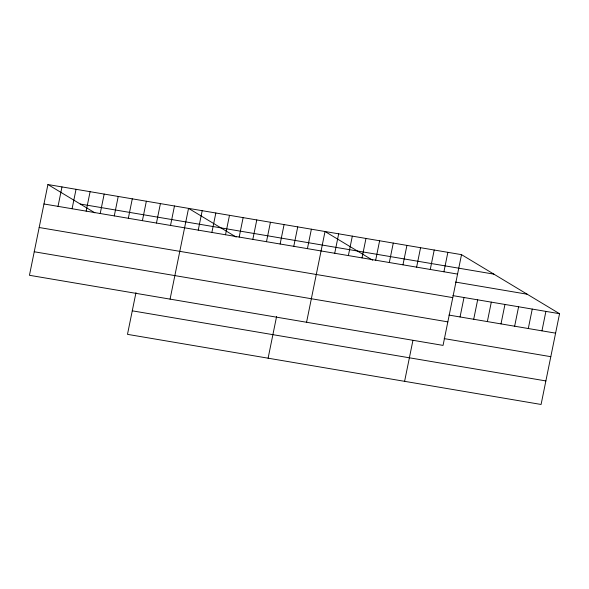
<?xml version="1.0" encoding="UTF-8"?>
<svg xmlns="http://www.w3.org/2000/svg" width="589" height="589" viewBox="0 0 589 589"><rect width="100%" height="100%" fill="white"/><g stroke="black" fill="none" stroke-linecap="round" stroke-linejoin="round"><path stroke-width="0.88" d="M47.915 184.534L29.45 275.291L443.053 345.397L461.518 254.647L47.915 184.534L94.844 212.813M58.024 206.364L61.978 186.919M72.086 208.749L76.04 189.305M86.149 211.127L90.102 191.69M100.211 213.512L104.165 194.076M114.273 215.898L118.227 196.454M128.336 218.283L132.289 198.839M142.398 220.661L146.352 201.224M135.971 292.637L127.482 334.353L541.085 404.466L559.55 313.709L461.518 254.647M156.46 223.047L160.414 203.61M170.523 225.432L174.477 205.988M170.074 299.124L188.539 208.373L236.167 237.072M198.235 230.13L202.189 210.685M211.878 232.441L215.839 213.004M225.528 234.753L229.489 215.316M239.178 237.072L243.132 217.628M252.828 239.384L256.782 219.94M266.478 241.696L270.432 222.259M280.128 244.008L284.082 224.571M268.105 358.193L276.594 316.477M293.778 246.327L297.732 226.883M307.421 248.639L311.382 229.195M306.567 322.264L325.025 231.514L372.653 260.205M334.721 253.263L338.675 233.826M348.371 255.582L352.325 236.137M362.021 257.894L365.975 238.449M375.672 260.205L379.625 240.761M389.314 262.517L393.275 243.08M402.964 264.836L406.925 245.392M416.614 267.148L420.568 247.704M404.599 381.326L412.911 340.479M430.264 269.46L434.218 250.016M443.915 271.772L447.868 252.335M460.053 316.956L464.007 297.519M473.703 319.267L477.657 299.83M487.353 321.587L491.307 302.142M500.996 323.898L504.957 304.454M514.646 326.21L518.6 306.766M528.296 328.522L532.25 309.085M541.946 330.841L545.9 311.397M80.266 204.03L493.869 274.135M43.961 203.978L457.565 274.091M455.54 282.072L527.199 294.22M452.919 295.634L559.55 313.709M39.169 227.509L452.772 297.622M448.965 315.078L555.596 333.153M34.236 251.761L447.839 321.866M444.172 338.609L550.803 356.684M132.267 310.823L545.87 380.928"/></g></svg>
